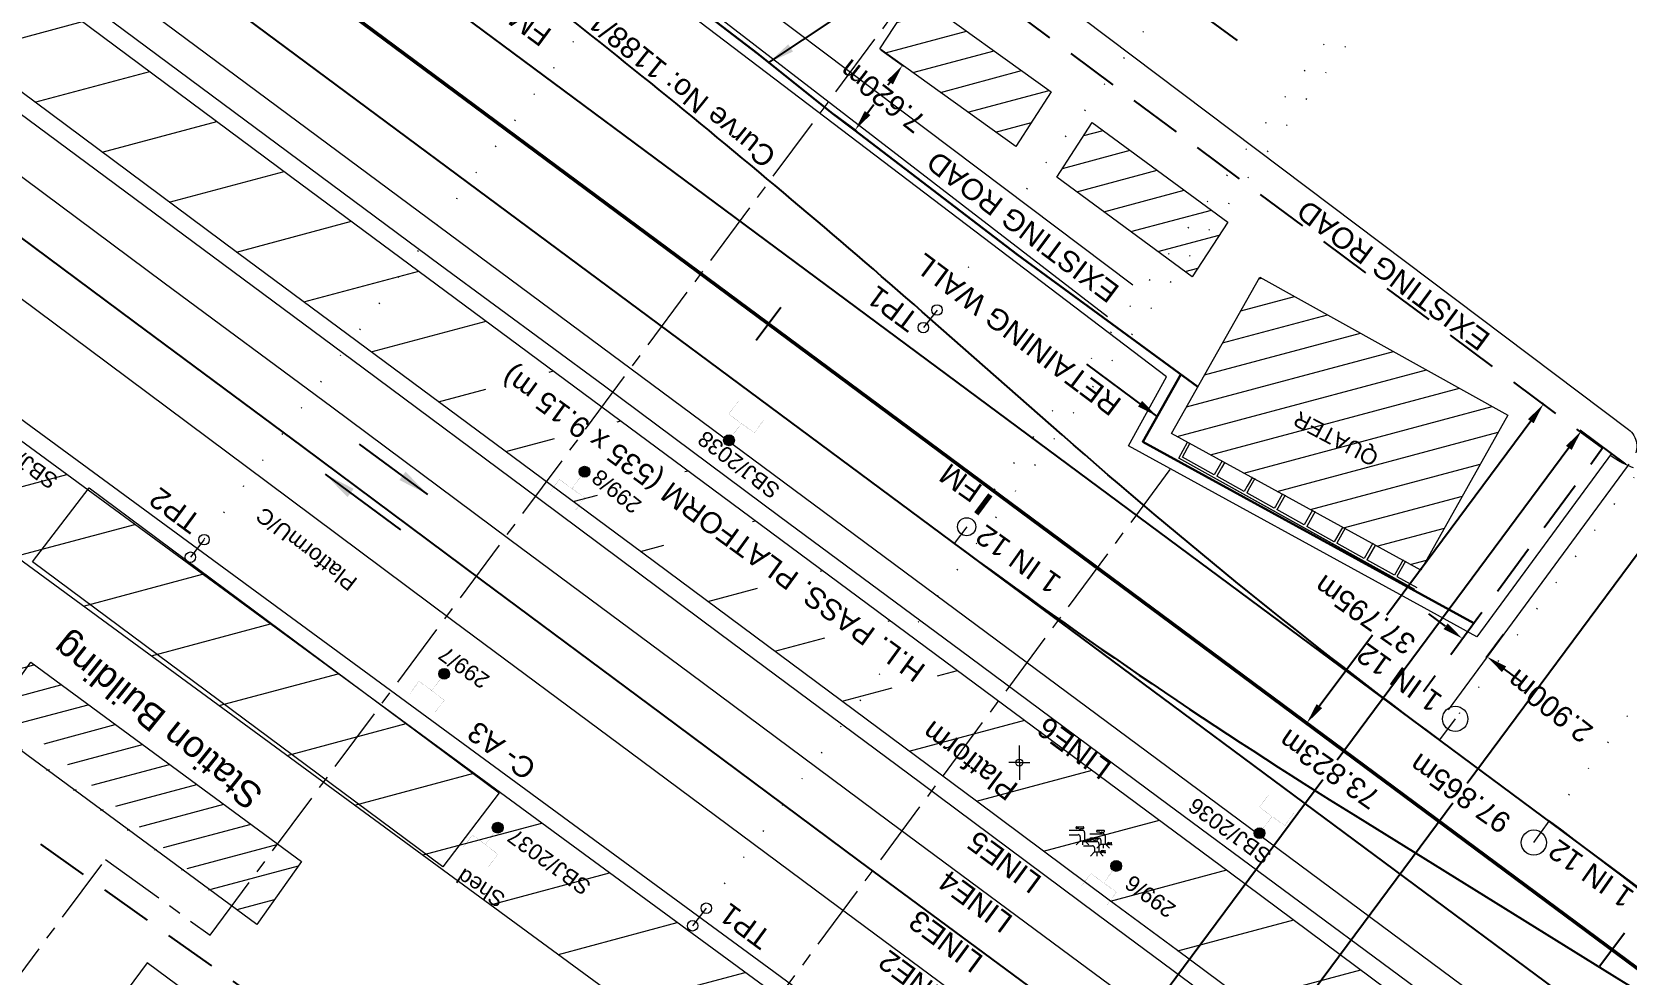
# Model space of a CAD drawing. Header units: metres. Extents: x 643874 to 646664, y 3378445 to 3380508.
# Drawn here: x 645387.6 to 645539.5, y 3379299.1 to 3379389 of the extents above; entities that cross this region are included whole.
import ezdxf
from ezdxf.enums import TextEntityAlignment as Align

# ---------------------------------------------------------------- set-up
doc = ezdxf.new("R2010")
doc.units = ezdxf.units.M
doc.header["$MEASUREMENT"] = 0
doc.header["$PDMODE"] = 35
doc.header["$PDSIZE"] = 1
for name, pattern in [('ACAD_ISO07W100', [3, 0, -3]), ('CENTER', [2, 1.25, -0.25, 0.25, -0.25]), ('DASHED', [0.75, 0.5, -0.25]), ('DASHED2', [0.375, 0.25, -0.125])]:
    doc.linetypes.add(name, pattern=pattern)
doc.layers.get('Defpoints').update_dxf_attribs({"color": 5, "lineweight": 0})
for name, color, linetype, lineweight in [('Bore', 7, 'Continuous', 13), ('Building Under Cons.', 7, 'Continuous', 13), ('C-ALIG-LABL-DG', 1, 'Continuous', 25), ('Cardinal_Leader', 10, 'Continuous', 0), ('DFCC BOUNDARY', 6, 'CENTER', 0), ('DOTED LINE', 7, 'ACAD_ISO07W100', 18), ('EXG. TP1-2', 7, 'Continuous', 13), ('Existing IR Track', 143, 'Continuous', 0), ('Existing Railway Boundary', 36, 'CENTER', 0), ('flow direction', 7, 'Continuous', 0), ('NEW DFCC MAIN LINE - SHAMBHU - 05.03.2020$0$Proposed Alignment', 7, 'Continuous', 0), ('OHE MAST', 7, 'Continuous', 0), ('Platform', 7, 'Continuous', 13), ('Proposed Curve_Details', 10, 'Continuous', 0), ('PROPOSED RETAINING WALL', 154, 'Continuous', 30), ('Residential Building Pucca', 7, 'Continuous', 13), ("SADHUGARH STN SRJ's", 251, 'Continuous', 0), ("SARAI BANJARA STN SRJ's", 251, 'Continuous', 0), ('Shed', 7, 'Continuous', 13), ('Subroad Edge', 34, 'Continuous', 0), ('Tap', 8, 'Continuous', 0), ('Text', 7, 'Continuous', 13)]:
    doc.layers.add(name, color=color, linetype=linetype, lineweight=lineweight)
for name, color, linetype in [('Dimension', 10, 'Continuous'), ('PROPOSED STATION BUILDING', 10, 'Continuous'), ("SARAI BANJARA STN. SRJ's", 10, 'Continuous')]:
    doc.layers.add(name, color=color, linetype=linetype)
doc.styles.add('ARIAL', font='arial.ttf')
doc.styles.add('notes', font='romans.shx', dxfattribs={"height": 2})
doc.styles.get("Standard").update_dxf_attribs({"font": 'arial.ttf'})
doc.styles.add('Style-Arial', font='arial.ttf')
doc.styles.add('Text', font='arial.ttf', dxfattribs={"height": 2})
doc.linetypes.add('F-LINE', pattern='A,0.6,["X",Standard,S=0.3,R=0,X=0,Y=-0.15],0.1', length=0.7)
doc.dimstyles.new('ISO-25', dxfattribs={"dimtxt": 2.5, "dimasz": 2.5, "dimexe": 1.25, "dimexo": 0.625, "dimtad": 1, "dimdec": 3, "dimtxsty": 'Standard', "dimcen": 2.5, "dimadec": 0, "dimazin": 0, "dimtfac": 1, "dimtdec": 3, "dimtmove": 0, "dimatfit": 3, "dimfxl": 1, "dimarcsym": 0})
doc.dimstyles.get("Standard").update_dxf_attribs({"dimtxt": 2.5, "dimasz": 2.5, "dimexe": 0.18, "dimexo": 0.0625, "dimgap": 0.09, "dimtad": 0, "dimtih": 1, "dimtoh": 1, "dimdec": 3, "dimzin": 0, "dimdsep": 46, "dimtxsty": 'ARIAL', "dimcen": 0.09, "dimadec": 0, "dimazin": 0, "dimtfac": 1, "dimtdec": 3, "dimtofl": 0, "dimtmove": 0, "dimatfit": 3, "dimfxl": 1, "dimtolj": 1, "dimtzin": 0, "dimarcsym": 0})

# ---------------------------------------------------------------- blocks, each defined once
blk = doc.blocks.new('BORE')
at = {"ltscale": 0.5}
for q in [(0, 1.64), (-0.99, 0), (0.99, 0), (0, -1.64)]:
    blk.add_line((0, 0), q, dxfattribs=at)
blk.add_circle((0, 0), 0.328, dxfattribs=at)
blk = doc.blocks.new('TAP')
at = {"layer": 'Tap', "color": 8}
for p, q in [((-0.32, 0), (0.32, 0)), ((-1.01, -0.33), (0.24, -0.33)), ((-1.01, -0.75), (-0.18, -0.75)), ((-0.37, -0.12), (-0.37, -0.05)), ((-0.1, -0.17), (-0.32, -0.17)), ((-0.05, -0.22), (-0.05, -0.33)), ((0.03, -0.95), (0.03, -1.32)), ((0.03, -1.32), (0.45, -1.32)), ((0.05, -0.22), (0.05, -0.33)), ((0.1, -0.17), (0.32, -0.17)), ((0.37, -0.12), (0.37, -0.05)), ((0.45, -0.54), (0.45, -1.32))]:
    blk.add_line(p, q, dxfattribs=at)
at = {"layer": 'Tap', "color": 8, "linetype": 'DASHED'}
for p, q in [((-0.37, -1.72), (0.03, -1.32)), ((0.24, -1.32), (0.24, -1.72)), ((0.85, -1.72), (0.45, -1.32))]:
    blk.add_line(p, q, dxfattribs=at)
at = {"layer": 'Tap', "color": 8}
for centre, radius, start, end in [((-0.32, -0.05), 0.0499, 90, 180), ((0.32, -0.05), 0.0499, 0, 90), ((-0.32, -0.12), 0.0499, 180, 270), ((-0.18, -0.95), 0.208, 0, 90), ((-0.1, -0.22), 0.0499, 0, 90), ((0.1, -0.22), 0.0499, 90, 180), ((0.24, -0.54), 0.208, 0, 90), ((0.32, -0.12), 0.0499, 270, 0)]:
    blk.add_arc(centre, radius, start, end, dxfattribs=at)
at = {"layer": 'Tap', "color": 8, "ltscale": 5, "style": 'notes'}
blk.add_text('TAP', height=0.25, rotation=180, dxfattribs=at).set_placement((1.12, -1.15, -147.73))
blk = doc.blocks.new('OHE MAST')
h = blk.add_hatch(color=256)
edge = h.paths.add_edge_path()
edge.add_arc((0, 0), 0.514, 0, 360)
at = {"const_width": 0.01, "flags": 128}
for points in [[(1.5, 3.5), (1.5, 2), (-1.5, 2), (-1.5, 3.5)], [(0, 2), (0, 0)]]:
    blk.add_lwpolyline(points, dxfattribs=at)
blk.add_circle((0, 0), 0.514)
blk = doc.blocks.new('*D35')
at = {"layer": 'Defpoints', "color": 0, "linetype": 'Continuous', "lineweight": 13, "transparency": 16777216}
for p in [(645525.48, 3379333.37), (645527.82, 3379331.65), (645526.19, 3379329.44)]:
    blk.add_point(p, dxfattribs=at)
at = {"layer": 'Subroad Edge', "color": 0, "linetype": 'Continuous', "lineweight": -2, "transparency": 16777216}
for p, q in [((645522.24, 3379332.34), (645520.63, 3379333.53)), ((645525.41, 3379333.27), (645523.78, 3379331.05)), ((645527.74, 3379331.55), (645526.11, 3379329.34)), ((645527.8, 3379328.25), (645529.41, 3379327.07))]:
    blk.add_line(p, q, dxfattribs=at)
at = {"layer": 'Subroad Edge', "color": 0, "linetype": 'Continuous', "lineweight": 13, "transparency": 16777216}
for points in [[(645522.44, 3379332.61), (645522.04, 3379332.07), (645523.85, 3379331.16)], [(645528, 3379328.52), (645527.6, 3379327.98), (645526.19, 3379329.44)]]:
    blk.add_solid(points, dxfattribs=at)
at = {"layer": 'Subroad Edge', "color": 0, "linetype": 'Continuous', "transparency": 16777216, "insert": (645532.16, 3379324.73), "char_height": 2, "attachment_point": 5, "rotation": 142, "style": 'Style-Arial'}
blk.add_mtext('\\A1;2.900m', dxfattribs=at)
blk = doc.blocks.new('TerminatorOpen_0.5')
at = {"color": 0, "linetype": 'ByBlock', "lineweight": -2}
for q in [(-1, 0.25), (-1, 0), (-1, -0.25)]:
    blk.add_line((0, 0), q, dxfattribs=at)
blk = doc.blocks.new('*D37')
at = {"layer": 'Defpoints', "color": 0, "linetype": 'ByBlock', "lineweight": 13, "ltscale": 5, "transparency": 16777216}
for p in [(645553.83, 3379367.03), (645558.54, 3379363.54), (645495.52, 3379288.43)]:
    blk.add_point(p, dxfattribs=at)
at = {"layer": 'DFCC BOUNDARY', "color": 0, "linetype": 'ByBlock', "lineweight": -2, "ltscale": 5, "transparency": 16777216}
for p, q in [((645553.93, 3379366.95), (645558.64, 3379363.46)), ((645557.35, 3379361.93), (645524.28, 3379317.37)), ((645501.42, 3379286.55), (645522.91, 3379315.53)), ((645495.62, 3379288.36), (645500.32, 3379284.87))]:
    blk.add_line(p, q, dxfattribs=at)
at = {"layer": 'DFCC BOUNDARY', "color": 0, "linetype": 'ByBlock', "lineweight": 13, "ltscale": 5, "transparency": 16777216}
for points in [[(645557.08, 3379362.13), (645557.61, 3379361.73), (645558.54, 3379363.54)], [(645501.15, 3379286.75), (645501.68, 3379286.35), (645500.22, 3379284.94)]]:
    blk.add_solid(points, dxfattribs=at)
at = {"layer": 'DFCC BOUNDARY', "color": 0, "linetype": 'ByBlock', "lineweight": 20, "ltscale": 5, "transparency": 16777216, "insert": (645523.62, 3379316.43), "char_height": 2, "attachment_point": 5, "rotation": 145, "style": 'Style-Arial'}
blk.add_mtext('\\A1;97.865m', dxfattribs=at)
blk = doc.blocks.new('*D54')
at = {"layer": 'Defpoints', "color": 0, "lineweight": 13, "transparency": 16777216}
for p in [(645468.37, 3379387.34), (645463.86, 3379381.2), (645466.01, 3379379.61)]:
    blk.add_point(p, dxfattribs=at)
at = {"layer": 'Dimension', "color": 0, "lineweight": -2, "transparency": 16777216}
for p, q in [((645468.47, 3379387.26), (645470.62, 3379385.68)), ((645469.34, 3379384.14), (645469.14, 3379383.88)), ((645467.19, 3379381.23), (645467.78, 3379382.03)), ((645463.96, 3379381.12), (645466.11, 3379379.54))]:
    blk.add_line(p, q, dxfattribs=at)
at = {"layer": 'Dimension', "color": 0, "lineweight": 13, "transparency": 16777216}
for points in [[(645469.07, 3379384.34), (645469.61, 3379383.95), (645470.52, 3379385.75)], [(645466.93, 3379381.42), (645467.46, 3379381.03), (645466.01, 3379379.61)]]:
    blk.add_solid(points, dxfattribs=at)
at = {"layer": 'Dimension', "color": 0, "lineweight": 0, "transparency": 16777216, "insert": (645468.61, 3379382.84), "char_height": 2, "attachment_point": 5, "rotation": 142, "style": 'Style-Arial'}
blk.add_mtext('\\A1;7.620m', dxfattribs=at)
blk = doc.blocks.new('*D57')
at = {"layer": 'Defpoints', "color": 0, "linetype": 'ByBlock', "lineweight": 13, "ltscale": 5, "transparency": 16777216}
for p in [(645539.51, 3379347.72), (645491.18, 3379291.65), (645495.52, 3379288.43)]:
    blk.add_point(p, dxfattribs=at)
at = {"layer": 'DFCC BOUNDARY', "color": 0, "linetype": 'ByBlock', "lineweight": -2, "ltscale": 5, "transparency": 16777216}
for p, q in [((645539.41, 3379347.79), (645535.06, 3379351.02)), ((645533.97, 3379349.33), (645511.91, 3379319.6)), ((645492.37, 3379293.26), (645510.54, 3379317.76)), ((645495.42, 3379288.51), (645491.08, 3379291.73))]:
    blk.add_line(p, q, dxfattribs=at)
at = {"layer": 'DFCC BOUNDARY', "color": 0, "linetype": 'ByBlock', "lineweight": 13, "ltscale": 5, "transparency": 16777216}
for points in [[(645533.7, 3379349.53), (645534.24, 3379349.14), (645535.16, 3379350.94)], [(645492.1, 3379293.46), (645492.64, 3379293.06), (645491.18, 3379291.65)]]:
    blk.add_solid(points, dxfattribs=at)
at = {"layer": 'DFCC BOUNDARY', "color": 0, "linetype": 'ByBlock', "lineweight": 20, "ltscale": 5, "transparency": 16777216, "insert": (645511.16, 3379318.73), "char_height": 2, "attachment_point": 5, "rotation": 145, "style": 'Style-Arial'}
blk.add_mtext('\\A1;73.823m', dxfattribs=at)
blk = doc.blocks.new('*D126')
at = {"layer": 'Defpoints', "color": 0, "linetype": 'ByBlock', "lineweight": 13, "ltscale": 5, "transparency": 16777216}
for p in [(645531.27, 3379353.68), (645508.75, 3379323.33), (645509.02, 3379323.13)]:
    blk.add_point(p, dxfattribs=at)
at = {"layer": 'DFCC BOUNDARY', "color": 0, "linetype": 'ByBlock', "lineweight": -2, "ltscale": 5, "transparency": 16777216}
for p, q in [((645531.37, 3379353.61), (645531.64, 3379353.41)), ((645530.35, 3379351.88), (645516.63, 3379333.39)), ((645510.21, 3379324.74), (645515.26, 3379331.54)), ((645508.85, 3379323.26), (645509.12, 3379323.05))]:
    blk.add_line(p, q, dxfattribs=at)
at = {"layer": 'DFCC BOUNDARY', "color": 0, "linetype": 'ByBlock', "lineweight": 13, "ltscale": 5, "transparency": 16777216}
for points in [[(645530.08, 3379352.07), (645530.62, 3379351.68), (645531.54, 3379353.48)], [(645509.95, 3379324.93), (645510.48, 3379324.54), (645509.02, 3379323.13)]]:
    blk.add_solid(points, dxfattribs=at)
at = {"layer": 'DFCC BOUNDARY', "color": 0, "linetype": 'ByBlock', "lineweight": 20, "ltscale": 5, "transparency": 16777216, "insert": (645514.55, 3379333.44), "char_height": 2, "attachment_point": 5, "rotation": 145, "style": 'Style-Arial'}
blk.add_mtext('\\A1;37.795m', dxfattribs=at)
blk = doc.blocks.new('Tick Hor')
blk.add_lwpolyline([(-19.7, 0), (19.7, 0)])

msp = doc.modelspace()

# ---------------------------------------------------------------- hatches: boundary and pattern name
at = {"layer": 'Platform', "linetype": 'Continuous'}
h = msp.add_hatch(dxfattribs=at)
h.set_pattern_fill('ANSI31', scale=50, angle=150)
h.set_pattern_definition([(195, (-445.12, 430.885), (1.617619032, -6.037036414), [])])
h.paths.add_polyline_path([(645388.368, 3379392.9797), (645304.213, 3379455.4258), (645272.2708, 3379479.0948), (645246.941, 3379498.2866), (645241.6264, 3379491.121), (645267.1544, 3379471.9597), (645299.3762, 3379447.9702), (645382.0595, 3379386.6145), (645407.2067, 3379367.9023), (645445.7824, 3379339.3212), (645477.696, 3379315.5924), (645490.075, 3379306.3432), (645496.708, 3379301.4503), (645576.3204, 3379242.2279), (645644.7773, 3379191.3947), (645671.2118, 3379171.8795), (645670.9928, 3379172.1437), (645676.372, 3379179.1632), (645676.3426, 3379179.3032), (645650.5263, 3379198.4861), (645589.4975, 3379243.4798), (645501.7605, 3379308.8655), (645483.8658, 3379322.1325), (645450.5926, 3379346.7929), (645412.2621, 3379375.2029)])
h.paths.add_polyline_path([(645474.6884, 3379328.7775), (645432.0289, 3379360.1297), (645429.1376, 3379356.1502), (645441.5677, 3379347.2272), (645440.4801, 3379345.5986), (645449.5306, 3379338.7647), (645450.793, 3379340.3586), (645471.7971, 3379324.7979)], flags=16)
h = msp.add_hatch(dxfattribs=at)
h.set_pattern_fill('ANSI31', scale=50, angle=150)
h.set_pattern_definition([(195, (-418.592, 362.8835), (1.617619032, -6.037036414), [])])
h.paths.add_polyline_path([(645441.6735, 3379309.5612), (645348.2122, 3379378.1658), (645333.093, 3379388.9165), (645327.2115, 3379393.1443), (645317.8249, 3379399.9193), (645312.4697, 3379403.7033), (645300.709, 3379412.1235), (645295.4778, 3379415.9191), (645290.013, 3379408.5777), (645295.3927, 3379404.6763), (645307.1663, 3379396.247), (645312.5071, 3379392.4731), (645321.8636, 3379385.7198), (645327.7714, 3379381.4731), (645342.8534, 3379370.7488), (645436.2591, 3379302.1851), (645451.8514, 3379290.737), (645470.122, 3379277.2561), (645500.8286, 3379254.432), (645513.7527, 3379244.7039), (645531.0826, 3379231.9179), (645546.4879, 3379220.4528), (645559.6875, 3379210.5753), (645575.0897, 3379199.1723), (645589.0454, 3379188.9056), (645606.9003, 3379175.6921), (645616.4961, 3379168.5875), (645632.3718, 3379156.7729), (645649.7037, 3379143.8988), (645666.2699, 3379131.6658), (645682.0749, 3379119.9942), (645705.7202, 3379102.393), (645720.6971, 3379091.2444), (645726.1479, 3379098.5937), (645711.1837, 3379109.7328), (645687.5245, 3379127.3444), (645671.7052, 3379139.0265), (645655.1494, 3379151.2518), (645637.8345, 3379164.1133), (645621.9497, 3379175.9346), (645612.3434, 3379183.0471), (645594.478, 3379196.2683), (645580.523, 3379206.5345), (645565.1508, 3379217.9152), (645551.9605, 3379227.7859), (645536.5302, 3379239.2695), (645519.2203, 3379252.0407), (645506.3092, 3379261.7591), (645475.5675, 3379284.6092), (645457.2753, 3379298.1061)])
h.paths.add_polyline_path([(645514.032, 3379250.6358), (645472.4955, 3379281.4966), (645469.6042, 3379277.5171), (645511.1407, 3379246.6563)], flags=16)
h = msp.add_hatch(dxfattribs=at)
h.set_pattern_fill('ANSI31', scale=20, angle=150)
h.paths.add_polyline_path([(645484.6806, 3379383.2358), (645481.3041, 3379378.0228), (645468.3681, 3379387.3368), (645471.7458, 3379392.5516)])
h = msp.add_hatch(dxfattribs=at)
h.set_pattern_fill('ANSI31', scale=20, angle=150)
h.paths.add_polyline_path([(645498.1099, 3379365.6284), (645485.2193, 3379375.1182), (645488.5958, 3379380.3311), (645501.4878, 3379370.8404)])
h = msp.add_hatch(dxfattribs=at)
h.set_pattern_fill('ANSI31', scale=20, angle=150)
h.paths.add_polyline_path([(645528.1496, 3379352.4501), (645519.8842, 3379337.6791), (645496.1293, 3379350.7021), (645504.5433, 3379365.6003)])
h = msp.add_hatch(dxfattribs=at)
h.set_pattern_fill('ANSI31', color=0, scale=20, angle=150)
h.set_pattern_definition([(195, (23.3998, -17.3616), (0.6470476128, -2.4148145657), [])])
h.paths.add_polyline_path([(645387.5026, 3379328.8748), (645413.3156, 3379309.9659), (645409.0582, 3379303.9749), (645383.3809, 3379323.1077)])
edge = h.paths.add_edge_path()
edge.add_line((645406.6437, 3379305.6037), (645363.1137, 3379337.8186))
edge.add_line((645364.885, 3379340.319), (645367.1457, 3379343.3753))
edge.add_line((645367.1457, 3379343.3753), (645387.5026, 3379328.8748))
edge.add_line((645387.5026, 3379328.8748), (645384.6129, 3379324.7958))

# ---------------------------------------------------------------- linework, layer by layer
at = {"color": 1, "lineweight": 9}
for points in [[(645576.4869, 3379273.0549), (645421.502, 3379388.0533)], [(645625.688, 3379236.5501), (645470.6997, 3379351.544)]]:
    msp.add_lwpolyline(points, dxfattribs=at)
at = {"lineweight": 0, "ltscale": 0.05}
for points in [[(645496.8202, 3379348.3494), (645497.6523, 3379349.8671)], [(645497.186, 3379348.4549), (645497.889, 3379349.7373)], [(645509.3088, 3379341.4031), (645496.8202, 3379348.3494)], [(645500.2124, 3379346.7685), (645497.186, 3379348.4549)], [(645500.683, 3379347.5981), (645500.2124, 3379346.7685)], [(645500.9036, 3379347.4397), (645500.4483, 3379346.637)], [(645500.9722, 3379348.108), (645500.683, 3379347.5981)], [(645501.209, 3379347.9781), (645500.9036, 3379347.4397)], [(645503.069, 3379345.1767), (645500.4483, 3379346.637)], [(645503.3543, 3379345.6797), (645503.069, 3379345.1767)], [(645503.5748, 3379345.5213), (645503.3048, 3379345.0453)], [(645503.8394, 3379346.535), (645503.3543, 3379345.6797)], [(645504.0762, 3379346.4052), (645503.5748, 3379345.5213)], [(645505.9255, 3379343.585), (645503.3048, 3379345.0453)], [(645506.7066, 3379344.9621), (645506.0255, 3379343.7612)], [(645506.9434, 3379344.8322), (645506.246, 3379343.6028)], [(645506.0255, 3379343.7612), (645505.9255, 3379343.585)], [(645506.246, 3379343.6028), (645506.1614, 3379343.4535)], [(645507.4667, 3379342.7261), (645506.1614, 3379343.4535)], [(645508.782, 3379341.9932), (645507.4667, 3379342.7261)], [(645509.5738, 3379343.3891), (645508.782, 3379341.9932)], [(645509.8106, 3379343.2592), (645509.0179, 3379341.8618)], [(645511.6386, 3379340.4014), (645509.0179, 3379341.8618)], [(645519.3039, 3379335.8438), (645509.3088, 3379341.4031)], [(645512.441, 3379341.8161), (645511.6386, 3379340.4014)], [(645512.6778, 3379341.6862), (645511.8744, 3379340.27)], [(645514.4951, 3379338.8097), (645511.8744, 3379340.27)], [(645515.3082, 3379340.2431), (645514.4951, 3379338.8097)], [(645515.545, 3379340.1133), (645514.731, 3379338.6782)], [(645517.3691, 3379337.2082), (645514.731, 3379338.6782)], [(645518.193, 3379338.6606), (645517.369, 3379337.208)], [(645518.4122, 3379338.5403), (645517.5865, 3379337.0847), (645519.4899, 3379336.0402)], [(645518.4122, 3379338.5403), (645517.5865, 3379337.0847)], [(645517.5865, 3379337.0847), (645519.4899, 3379336.0402)]]:
    msp.add_lwpolyline(points, dxfattribs=at)
at = {"color": 3, "lineweight": 0, "ltscale": 0.05}
msp.add_lwpolyline([(645519.3039, 3379335.8438), (645496.8202, 3379348.3494)], dxfattribs=at)
at = {"layer": 'Building Under Cons.', "linetype": 'Continuous'}
msp.add_polyline3d([(645387.54, 3379328.9277, 269.4379), (645413.289, 3379309.9284, 267.6833), (645409.0316, 3379303.9375, 268.4631), (645383.2439, 3379322.9653, 268.4631)], close=True, dxfattribs=at)
at = {"layer": 'Cardinal_Leader', "linetype": 'Continuous', "lineweight": 13}
msp.add_line((645473.8115, 3379362.4643), (645472.5077, 3379360.7912), dxfattribs=at)
for centre in [(645473.8115, 3379362.4643), (645472.5077, 3379360.7912)]:
    msp.add_circle(centre, 0.5, dxfattribs=at)
at = {"layer": 'DOTED LINE', "linetype": 'ACAD_ISO07W100', "lineweight": 18}
msp.add_line((645490.8911, 3379457.7637), (645403.3686, 3379339.7576), dxfattribs=at)
at = {"layer": 'DOTED LINE', "color": 1, "linetype": 'ACAD_ISO07W100', "lineweight": 18}
for p, q in [((645526.7157, 3379433.8105), (645473.1596, 3379361.6277)), ((645538.3309, 3379425.1685), (645478.2191, 3379343.9564)), ((645577.0627, 3379396.3509), (645521.6612, 3379321.5154)), ((645587.5029, 3379388.6048), (645532.1014, 3379313.7693))]:
    msp.add_line(p, q, dxfattribs=at)
at = {"layer": 'DOTED LINE', "linetype": 'ACAD_ISO07W100', "lineweight": 18}
msp.add_lwpolyline([(645538.5441, 3379422.4358), (645451.1883, 3379304.6546)], dxfattribs=at)
at = {"layer": 'EXG. TP1-2', "linetype": 'Continuous', "lineweight": 13}
for p, q in [((645404.0205, 3379340.5942), (645402.7167, 3379338.9211)), ((645451.8401, 3379305.4911), (645450.5364, 3379303.818))]:
    msp.add_line(p, q, dxfattribs=at)
for centre in [(645404.0205, 3379340.5942), (645402.7167, 3379338.9211), (645451.8401, 3379305.4911), (645450.5364, 3379303.818)]:
    msp.add_circle(centre, 0.5, dxfattribs=at)
at = {"layer": 'Existing IR Track', "color": 0, "lineweight": 20, "flags": 128}
for points in [[(645690.304, 3379170.5743), (645676.9076, 3379180.9332), (645664.1032, 3379190.5957), (645649.5053, 3379201.3374), (645635.1191, 3379211.9584), (645621.5861, 3379222.0184), (645607.269, 3379232.6072), (645593.3557, 3379242.9544), (645579.0799, 3379253.5168), (645564.6012, 3379264.2813), (645550.3138, 3379274.8842), (645535.8601, 3379285.6842), (645518.6149, 3379298.4714), (645494.9441, 3379316.0056), (645476.9147, 3379329.3885), (645458.8538, 3379342.7818), (645442.0265, 3379355.3028), (645426.4994, 3379366.7375), (645410.9714, 3379378.2552), (645378.7924, 3379402.1808)], [(645686.1914, 3379158.5237), (645669.6366, 3379170.7293), (645656.5842, 3379180.386), (645639.0421, 3379193.4122), (645626.5245, 3379202.7783), (645608.8798, 3379215.8728), (645594.312, 3379226.7296), (645578.5103, 3379238.4612), (645566.6912, 3379247.299), (645551.4866, 3379258.5685), (645534.983, 3379270.8096), (645519.4745, 3379282.3482), (645489.0664, 3379304.9068), (645472.226, 3379317.4301), (645453.1321, 3379331.6312), (645435.8914, 3379344.4734), (645419.1839, 3379356.925), (645402.9346, 3379368.9541), (645386.3783, 3379381.2316)], [(645349.1937, 3379379.5243), (645442.6652, 3379310.9123), (645458.2688, 3379299.4559), (645476.565, 3379285.9561), (645507.3131, 3379263.1012), (645520.2218, 3379253.3846), (645537.528, 3379240.6161), (645552.9629, 3379229.1291), (645566.1515, 3379219.2597), (645581.5182, 3379207.883), (645595.4731, 3379197.617), (645613.3404, 3379184.3943), (645622.9487, 3379177.2804), (645638.8351, 3379165.4579), (645656.1469, 3379152.5986), (645672.7008, 3379140.3747), (645688.5227, 3379128.6907)], [(645683.4084, 3379154.7794), (645667.0206, 3379166.8716), (645653.5731, 3379176.8887), (645636.6751, 3379189.4245), (645623.5857, 3379199.1546), (645606.223, 3379212.0433), (645591.8406, 3379222.7757), (645575.8468, 3379234.6042), (645563.7894, 3379243.5933), (645548.823, 3379254.7409), (645531.4307, 3379267.6091), (645517.4822, 3379278.0336), (645486.5818, 3379300.8935), (645469.2021, 3379313.792), (645450.3316, 3379327.8075), (645433.1202, 3379340.5854), (645416.2003, 3379353.2036), (645400.2163, 3379365.0261), (645383.6189, 3379377.3839)], [(645693.6185, 3379135.1092), (645677.5673, 3379146.9232), (645667.1803, 3379154.5683), (645643.8308, 3379171.9545), (645627.7421, 3379183.963), (645617.8176, 3379191.3377), (645600.2426, 3379204.3927), (645586.0445, 3379215.0882), (645570.4764, 3379226.6803), (645557.7828, 3379236.165), (645543.0526, 3379247.1355), (645525.6942, 3379260.0224), (645513.5795, 3379269.1024), (645481.1302, 3379293.2009), (645463.3488, 3379306.3822), (645444.5494, 3379320.3639), (645427.7043, 3379332.8659), (645410.0508, 3379346.0428), (645394.8203, 3379357.3972), (645377.9593, 3379369.9315)]]:
    msp.add_lwpolyline(points, dxfattribs=at)
at = {"layer": 'Existing IR Track', "color": 7, "lineweight": 25, "flags": 128}
msp.add_lwpolyline([(645680.5396, 3379150.9105), (645664.1735, 3379163.0197), (645650.7034, 3379173.0155), (645634.016, 3379185.4046), (645620.7603, 3379195.2938), (645603.4054, 3379208.201), (645589.0616, 3379218.8889), (645573.2076, 3379230.6902), (645560.6042, 3379240.0798), (645547.0459, 3379250.1058), (645528.6336, 3379263.7724), (645514.7865, 3379274.1432), (645483.8738, 3379297.0705), (645466.3994, 3379310.0016), (645447.6389, 3379323.9696), (645430.4705, 3379336.7426), (645413.3955, 3379349.4625), (645397.4174, 3379361.293), (645380.8878, 3379373.5912)], dxfattribs=at)
at = {"layer": 'Existing Railway Boundary', "color": 32, "linetype": 'DASHED2', "lineweight": 25, "ltscale": 20, "flags": 128}
for points in [[(644232.5396, 3380177.8416), (644249.4258, 3380165.3983), (644621.007, 3379887.6965), (644676.9944, 3379845.4482), (644702.8645, 3379825.9912), (644738.6024, 3379799.4801), (644742.2817, 3379796.7418), (644771.2557, 3379773.8192), (644804.6479, 3379750.2058), (644834.554, 3379728.6172), (644848.5372, 3379718.5093), (644863.2911, 3379707.9396), (644878.1999, 3379697.2589), (644893.8111, 3379686.127), (644909.381, 3379675.0245), (644918.4816, 3379668.5863), (644935.1691, 3379656.7791), (644907.7997, 3379620.3367), (644936.8456, 3379598.666), (644961.4527, 3379618.4234), (645145.9779, 3379481.4776), (645154.4712, 3379493.1591), (645276.7247, 3379402.534), (645271.4125, 3379395.0606), (645469.1907, 3379254.0062), (645478.6859, 3379267.1096), (645498.5589, 3379252.3702), (645510.5872, 3379243.9988), (645510.5872, 3379243.9988), (645531.3517, 3379228.922), (645544.8911, 3379218.91), (645549.0311, 3379215.8257)], [(645354.0612, 3379485.2547), (645365.5836, 3379476.7316), (645380.7215, 3379465.4803), (645395.3747, 3379454.618), (645409.5481, 3379444.0844), (645424.8201, 3379432.7734), (645441.3456, 3379420.4783), (645457.3414, 3379408.6347), (645474.4661, 3379395.8778), (645491.6559, 3379383.0888), (645510.3298, 3379369.1853), (645527.7494, 3379356.2947), (645537.1898, 3379349.2929), (645520.1413, 3379326.1101)]]:
    msp.add_lwpolyline(points, dxfattribs=at)
at = {"layer": 'NEW DFCC MAIN LINE - SHAMBHU - 05.03.2020$0$Proposed Alignment', "color": 1, "linetype": 'F-LINE', "lineweight": 18, "ltscale": 5, "flags": 128}
for points in [[(645538.0406, 3379348.8134), (645525.2234, 3379331.3307), (645520.1806, 3379334.0953), (645492.0342, 3379349.5258), (645495.6443, 3379356.1109), (645426.6384, 3379408.6197), (645412.6484, 3379416.8786), (645383.2411, 3379438.4962), (645363.556, 3379454.0287), (645363.023, 3379453.2256), (645236.8877, 3379546.812), (645240.8799, 3379552.1927), (645237.0227, 3379555.1102), (645224.9123, 3379564.0399), (644998.2415, 3379732.2187)], [(645772.0419, 3379113.9542), (645582.3419, 3379254.7025), (645570.0522, 3379263.8208), (644977.1184, 3379703.7491)]]:
    msp.add_lwpolyline(points, dxfattribs=at)
at = {"layer": 'Platform', "color": 7, "linetype": 'Continuous', "lineweight": 15, "flags": 128}
for points in [[(645304.213, 3379455.4258), (645388.368, 3379392.9797), (645412.2621, 3379375.2029), (645450.5926, 3379346.7929), (645483.8658, 3379322.1325), (645501.7605, 3379308.8655), (645589.4975, 3379243.4798), (645650.5263, 3379198.4861), (645675.2023, 3379180.1506), (645676.4169, 3379179.2327), (645671.0322, 3379172.0035), (645670.5954, 3379172.3345), (645644.7773, 3379191.3947), (645576.3204, 3379242.2279), (645496.708, 3379301.4503), (645490.075, 3379306.3432), (645477.696, 3379315.5924), (645445.7824, 3379339.3212), (645407.2067, 3379367.9023), (645382.0595, 3379386.6145)], [(645295.4783, 3379415.9198), (645290.0125, 3379408.5771), (645295.3927, 3379404.6763), (645307.1663, 3379396.247), (645312.5071, 3379392.4731), (645321.8636, 3379385.7198), (645327.7714, 3379381.4731), (645342.8534, 3379370.7488), (645436.2591, 3379302.1851), (645451.8514, 3379290.737), (645470.122, 3379277.2561), (645500.8286, 3379254.432), (645513.7527, 3379244.7039), (645531.0826, 3379231.9179), (645546.4879, 3379220.4528), (645559.6875, 3379210.5753), (645575.0897, 3379199.1723), (645589.0454, 3379188.9056), (645606.9003, 3379175.6921), (645616.4961, 3379168.5875), (645632.3718, 3379156.7729), (645649.7037, 3379143.8988), (645666.2699, 3379131.6658), (645682.0749, 3379119.9942)], [(645687.5245, 3379127.3444), (645671.7052, 3379139.0265), (645655.1494, 3379151.2518), (645637.8345, 3379164.1133), (645621.9497, 3379175.9346), (645612.3434, 3379183.0471), (645594.478, 3379196.2683), (645580.523, 3379206.5345), (645565.1508, 3379217.9152), (645551.9605, 3379227.7859), (645536.5302, 3379239.2695), (645519.2203, 3379252.0407), (645506.3092, 3379261.7591), (645475.5675, 3379284.6092), (645457.2753, 3379298.1061), (645441.6735, 3379309.5612), (645348.2122, 3379378.1658), (645333.093, 3379388.9165), (645327.2115, 3379393.1443), (645317.8249, 3379399.9193), (645312.4697, 3379403.7033), (645300.709, 3379412.1235), (645295.4773, 3379415.9185)]]:
    msp.add_lwpolyline(points, dxfattribs=at)
at = {"layer": 'Proposed Curve_Details', "color": 0}
msp.add_lwpolyline([(645415.8179, 3379287.5246), (645398.6161, 3379300.2875), (645386.6259, 3379284.1272), (645403.8277, 3379271.3643)], close=True, dxfattribs=at)
at = {"layer": 'PROPOSED RETAINING WALL', "color": 0, "flags": 128}
for points in [[(645498.6346, 3379355.138), (645481.4347, 3379367.7621), (645465.9298, 3379379.619), (645463.8566, 3379381.1958), (645456.7017, 3379386.9092), (645448.2544, 3379393.4163), (645439.0521, 3379400.505), (645427.1973, 3379409.451), (645413.2001, 3379417.7141), (645383.8472, 3379439.2918), (645364.1684, 3379454.8193)], [(645524.9346, 3379332.6295), (645493.3918, 3379349.922), (645497.0108, 3379356.3298)]]:
    msp.add_lwpolyline(points, dxfattribs=at)
at = {"layer": 'PROPOSED STATION BUILDING', "linetype": 'DASHED', "lineweight": 13, "ltscale": 5}
msp.add_lwpolyline([(645537.9016, 3379348.6528, 0.37642525), (645551.008, 3379349.9677, -0.39712427), (645567.8521, 3379351.7141, -0.28375641), (645573.0394, 3379336.8358)], format="xyb", dxfattribs=at)
at = {"layer": 'Residential Building Pucca', "color": 0, "linetype": 'Continuous'}
msp.add_line((645504.5433, 3379365.6003), (645528.1496, 3379352.4501), dxfattribs=at)
at = {"layer": 'Residential Building Pucca', "color": 0, "linetype": 'Continuous', "flags": 128}
for points in [[(645484.6806, 3379383.2358), (645481.3041, 3379378.0228), (645468.3681, 3379387.3368), (645471.7458, 3379392.5516), (645484.6806, 3379383.2358)], [(645498.1099, 3379365.6284), (645485.2193, 3379375.1182), (645488.5958, 3379380.3311), (645501.4878, 3379370.8404), (645498.1099, 3379365.6284)]]:
    msp.add_lwpolyline(points, close=True, dxfattribs=at)
msp.add_lwpolyline([(645528.1496, 3379352.4501), (645519.8842, 3379337.6791), (645496.1293, 3379350.7021), (645504.5433, 3379365.6003)], dxfattribs=at)
at = {"layer": "SADHUGARH STN SRJ's", "color": 7, "linetype": 'CENTER', "lineweight": 15, "ltscale": 5}
msp.add_line((645495.9857, 3379347.2608), (645414.2516, 3379237.0593), dxfattribs=at)
msp.add_lwpolyline([(645366.6666, 3379272.5488), (645394.6456, 3379310.1458), (645404.5916, 3379302.9239), (645473.8818, 3379396.313)], dxfattribs=at)
at = {"layer": "SARAI BANJARA STN. SRJ's", "color": 1, "lineweight": 25, "flags": 128}
for points in [[(645628.4808, 3379242.2604), (644502.6124, 3380077.6005)], [(645585.3212, 3379258.7179), (645573.0315, 3379267.8363), (644749.7565, 3379878.6666)]]:
    msp.add_lwpolyline(points, dxfattribs=at)
at = {"layer": "SARAI BANJARA STN. SRJ's", "color": 1, "lineweight": 50, "flags": 128}
msp.add_lwpolyline([(646418.7438, 3378626.0243), (645924.3649, 3379013.0522), (645920.4277, 3379016.1342), (645916.4899, 3379019.2154), (645912.5508, 3379022.2949), (645908.6098, 3379025.372), (645904.6663, 3379028.4458), (645900.7195, 3379031.5155), (645896.7689, 3379034.5802), (645892.8138, 3379037.6392, 0.00313394), (645862.9044, 3379060.4363), (645858.9065, 3379063.4391), (645854.9042, 3379066.436), (645850.8982, 3379069.428), (645846.889, 3379072.4158), (645842.8774, 3379075.4002), (645838.8639, 3379078.3821), (645834.8492, 3379081.3623), (645830.8338, 3379084.3418), (644638.4218, 3379969.054)], format="xyb", dxfattribs=at)
at = {"layer": "SARAI BANJARA STN. SRJ's", "color": 1, "lineweight": 25, "flags": 128}
msp.add_lwpolyline([(645521.6612, 3379321.5154, -0.02082437), (645485.7288, 3379350.571), (645473.1596, 3379361.6277, 0.01928482), (645422.3143, 3379402.9893, 0.01928482)], format="xyb", dxfattribs=at)
at = {"layer": "SARAI BANJARA STN. SRJ's", "color": 1, "lineweight": 13, "const_width": 0.5}
msp.add_lwpolyline([(645477.5507, 3379343.0556), (645478.8876, 3379344.8571)], dxfattribs=at)
at = {"layer": "SARAI BANJARA STN. SRJ's", "linetype": 'Continuous', "lineweight": 13, "flags": 128}
for points in [[(645476.6343, 3379341.8208), (645475.4558, 3379340.2327)], [(645523.1511, 3379323.523), (645521.6612, 3379321.5154)], [(645530.6384, 3379311.7421), (645532.1014, 3379313.7693)]]:
    msp.add_lwpolyline(points, dxfattribs=at)
at = {"layer": "SARAI BANJARA STN. SRJ's", "lineweight": 25, "flags": 128}
for points in [[(645475.4524, 3379340.2397, 0.02078913), (645513.6101, 3379314.314), (645538.3293, 3379298.9805, -0.02078909), (645576.4869, 3379273.0549)], [(645532.0996, 3379313.7706, -0.02078913), (645567.9734, 3379284.7667), (645589.8142, 3379265.554, 0.02078909), (645625.688, 3379236.5501)]]:
    msp.add_lwpolyline(points, format="xyb", dxfattribs=at)
at = {"layer": "SARAI BANJARA STN. SRJ's", "linetype": 'Continuous', "lineweight": 13}
for centre, radius in [((645476.6343, 3379341.8208), 0.8654), ((645523.1511, 3379323.523), 1.2), ((645530.6384, 3379311.7421), 1.2)]:
    msp.add_circle(centre, radius, dxfattribs=at)
at = {"layer": 'Shed', "linetype": 'Continuous', "flags": 128}
msp.add_lwpolyline([(645426.7427, 3379309.4474), (645387.6967, 3379338.478), (645393.0877, 3379345.5161), (645432.1338, 3379316.4855), (645426.7427, 3379309.4474)], close=True, dxfattribs=at)
at = {"layer": 'Subroad Edge', "linetype": 'Continuous', "lineweight": 13, "flags": 128}
msp.add_lwpolyline([(645373.6872, 3379478.2605, 0.37029993), (645374.2448, 3379475.7157), (645539.635, 3379351.0813)], format="xyb", dxfattribs=at)
at = {"layer": 'Subroad Edge', "linetype": 'Continuous', "flags": 128}
for points in [[(645363.6856, 3379459.0052), (645386.638, 3379441.613), (645415.7602, 3379420.928), (645430.8612, 3379411.295), (645492.4526, 3379364.863)], [(645490.0267, 3379361.804), (645428.8821, 3379408.946), (645413.7676, 3379417.882), (645384.6304, 3379438.972), (645361.2281, 3379457.429)]]:
    msp.add_lwpolyline(points, dxfattribs=at)
at = {"layer": 'Subroad Edge', "color": 88, "linetype": 'DASHED', "lineweight": 13, "ltscale": 5, "flags": 128}
msp.add_lwpolyline([(645539.6448, 3379351.0943, -0.40815068), (645540.053, 3379348.2913), (645539.5168, 3379347.5622)], format="xyb", dxfattribs=at)
at = {"layer": 'Subroad Edge', "linetype": 'Continuous', "lineweight": 13, "flags": 128}
msp.add_lwpolyline([(645539.5168, 3379347.5622), (645522.4775, 3379324.392)], dxfattribs=at)

# ---------------------------------------------------------------- block references
at = {"layer": 'Bore', "linetype": 'Continuous'}
msp.add_blockref('BORE', (645481.652, 3379319.362), dxfattribs=at)
at = {"layer": 'C-ALIG-LABL-DG', "color": 1, "linetype": 'Continuous', "lineweight": 25, "xscale": 0.1, "yscale": 0.1, "zscale": 0.1, "rotation": 233.4263657869589}
for p in [(645457.7762, 3379361.1325, 0.1), (645538.0854, 3379301.547, 0.1)]:
    msp.add_blockref('Tick Hor', p, dxfattribs=at)
at = {"layer": 'OHE MAST', "lineweight": 13}
for p, rotation in [((645454.004, 3379350.056), 323.3908318566117), ((645440.252, 3379347.064), 143.3908318566117), ((645426.883, 3379327.817), 143.3908318566117), ((645504.519, 3379312.636), 323.3908318566117), ((645431.979, 3379313.162), 143.3908318566117), ((645490.873, 3379309.516), 143.3908318566117)]:
    msp.add_blockref('OHE MAST', p, dxfattribs=dict(at, rotation=rotation))
at = {"layer": 'Tap', "linetype": 'Continuous'}
for p in [(645487.416, 3379313.242), (645488.781, 3379312.181), (645489.384, 3379312.919)]:
    msp.add_blockref('TAP', p, dxfattribs=at)

# ---------------------------------------------------------------- texts
at = {"color": 1, "lineweight": 0, "ltscale": 0.05, "insert": (645515.2929, 3379347.4911), "char_height": 1.5, "attachment_point": 1, "rotation": 152.143761}
msp.add_mtext_dynamic_manual_height_columns('{\\C256;QUATER}', width=5.105464, gutter_width=2.7283, heights=[1.7801], dxfattribs=at)
at = {"layer": 'EXG. TP1-2', "lineweight": 13, "style": 'ARIAL'}
for s, p in [('TP2', (645403.9139, 3379342.6526)), ('TP1', (645458.1981, 3379303.0536))]:
    msp.add_text(s, height=2, rotation=143.603357, dxfattribs=at).set_placement(p)
at = {"layer": 'OHE MAST', "style": 'ARIAL'}
for s, rotation, p in [('SBJ/2039', 144, (645382.9047, 3379351.8539)), ('SBJ/2038', 142.740168, (645451.7696, 3379351.0695)), ('299/8', 141.162898, (645441.7166, 3379347.4101)), ('299/7', 144.562043, (645427.0633, 3379330.5518)), ('SBJ/2036', 144, (645498.457, 3379316.1135)), ('SBJ/2037', 144, (645433.6473, 3379313.1825)), ('299/6', 144, (645492.4276, 3379308.7525))]:
    msp.add_text(s, height=1.5, rotation=rotation, dxfattribs=at).set_placement(p, align=Align.RIGHT)
at = {"layer": 'Platform', "color": 7, "linetype": 'Continuous', "style": 'Text'}
msp.add_text('H.L. PASS. PLATFORM (535 x 9.15 m)', height=2, rotation=144, dxfattribs=at).set_placement((645472.8636, 3379328.5114))
at = {"layer": 'Proposed Curve_Details', "color": 1, "style": 'Style-Arial'}
msp.add_text('Curve No: 1188/1(4)', height=2, rotation=141.140799, dxfattribs=at).set_placement((645458.6517, 3379377.4042))
at = {"layer": 'Proposed Curve_Details', "color": 18, "true_color": 0x000000, "style": 'Style-Arial'}
msp.add_text('C- A3', height=2, rotation=143.494944, dxfattribs=at).set_placement((645435.8129, 3379319.1678))
at = {"layer": 'PROPOSED RETAINING WALL', "color": 0, "insert": (645471.4432, 3379366.4005), "char_height": 2, "width": 45.456033, "attachment_point": 3, "rotation": 143.157502}
msp.add_mtext('RETAINING WALL', dxfattribs=at)
at = {"layer": "SARAI BANJARA STN SRJ's", "color": 7, "style": 'ARIAL'}
for s, p in [(' LINE6  ', (645491.2179, 3379318.7715)), (' LINE5  ', (645484.5493, 3379307.9152)), (' LINE4  ', (645481.8019, 3379304.1577)), (' LINE3  ', (645478.9803, 3379300.3594)), (' LINE2  ', (645476.0989, 3379296.5701))]:
    msp.add_text(s, height=2, rotation=143.603357, dxfattribs=at).set_placement(p)
at = {"layer": "SARAI BANJARA STN. SRJ's", "color": 1, "lineweight": 13, "style": 'ARIAL'}
msp.add_text('TP1', height=2, rotation=143.603357, dxfattribs=at).set_placement((645472.248, 3379361.8656))
at = {"layer": "SARAI BANJARA STN. SRJ's", "color": 1, "lineweight": 13, "insert": (645436.6665, 3379388.2445), "char_height": 2, "attachment_point": 4, "rotation": 143.566338, "line_spacing_factor": 0.60036, "style": 'ARIAL'}
msp.add_mtext('FM', dxfattribs=at)
at = {"layer": "SARAI BANJARA STN. SRJ's", "linetype": 'Continuous', "lineweight": 13, "char_height": 2, "attachment_point": 4, "line_spacing_factor": 0.60036, "style": 'ARIAL'}
for s, insert, rotation in [('FM', (645477.7039, 3379344.8315), 144.882388), ('1 IN 12', (645485.2094, 3379336.1007), 144.50707), ('1 IN 12', (645521.4862, 3379324.8061), 144.50707), ('1 IN 12', (645539.7679, 3379306.1725), 144.882388)]:
    msp.add_mtext(s, dxfattribs=dict(at, insert=insert, rotation=rotation))
at = {"layer": 'Subroad Edge', "linetype": 'Continuous', "char_height": 2, "width": 45.456033, "attachment_point": 3}
for insert, rotation in [((645472.6082, 3379376.1342), 143.157502), ((645507.858, 3379371.4711), 143.500682)]:
    msp.add_mtext('EXISTING ROAD', dxfattribs=dict(at, insert=insert, rotation=rotation))
at = {"layer": 'Text'}
for s, height, rotation, p in [('PlatformU/C', 1.5, 142.175971, (645418.7402, 3379336.7822)), ('Platform', 2, 142.91089, (645481.6849, 3379317.1922))]:
    msp.add_text(s, height=height, rotation=rotation, dxfattribs=at).set_placement(p)
at = {"layer": 'Text', "color": 0, "style": 'Text'}
msp.add_text('Station Building', height=2.5, rotation=141.172998, dxfattribs=at).set_placement((645399.5788, 3379323.2571), align=Align.MIDDLE_CENTER)
at = {"layer": 'Text', "style": 'Text'}
msp.add_text('Shed', height=1.5, rotation=147.154448, dxfattribs=at).set_placement((645432.848, 3379306.7144))

# ---------------------------------------------------------------- dimensions: what is measured, and where the dimension line sits
at = {"layer": 'DFCC BOUNDARY', "linetype": 'ByBlock', "lineweight": 20, "ltscale": 5}
for base, p1, p2, angle, picture, middle in [((645558.5369, 3379363.5383), (645495.5192, 3379288.4346), (645553.8325, 3379367.0288), 53.426293, '*D37', (645523.6182, 3379316.4325)), ((645509.0212, 3379323.1293), (645531.2691, 3379353.6843), (645508.7487, 3379323.3315), 233.426366, '*D126', (645514.5515, 3379333.444)), ((645491.17583, 3379291.65481), (645539.50564, 3379347.71935), (645495.51808, 3379288.43307), 233.426366, '*D57', (645511.16322, 3379318.7264))]:
    dim = msp.add_linear_dim(base=base, p1=p1, p2=p2, angle=angle, dimstyle='Standard', override={"dimtxt": 2, "dimasz": 2, "dimexe": 0.125, "dimexo": 0.125, "dimgap": 0.125, "dimtad": 1, "dimtih": 0, "dimtoh": 0, "dimzin": 11, "dimpost": 'm', "dimtxsty": 'Style-Arial', "dimsah": 1, "dimadec": 4, "dimazin": 3, "dimtmove": 2, "dimatfit": 1, "dimldrblk": 'TerminatorOpen_0.5', "dimfrac": 2, "dimtzin": 11}, dxfattribs=at)
    dim.commit()
    dim.dimension.update_dxf_attribs({"geometry": picture, "text_midpoint": middle, "dimtype": 161, "text_rotation": 145})
at = {"layer": 'Dimension', "color": 10, "lineweight": 0}
dim = msp.add_linear_dim(base=(645466.0106, 3379379.6134), p1=(645468.3681, 3379387.3368), p2=(645463.8566, 3379381.1958), angle=233.69741, dimstyle='Standard', override={"dimtxt": 2, "dimasz": 2, "dimexe": 0.125, "dimexo": 0.125, "dimgap": 0.125, "dimtad": 1, "dimtih": 0, "dimtoh": 0, "dimzin": 3, "dimpost": 'm', "dimtxsty": 'Style-Arial', "dimsah": 1, "dimadec": 4, "dimazin": 3, "dimtmove": 2, "dimatfit": 1, "dimldrblk": 'TerminatorOpen_0.5', "dimfrac": 2, "dimtzin": 11}, dxfattribs=at)
dim.commit()
dim.dimension.update_dxf_attribs({"geometry": '*D54', "text_midpoint": (645468.6078, 3379382.8389), "dimtype": 161, "text_rotation": 142})
at = {"layer": 'Subroad Edge', "linetype": 'Continuous'}
dim = msp.add_linear_dim(base=(645526.1879, 3379329.4374), p1=(645525.4803, 3379333.3702), p2=(645527.8166, 3379331.6521), angle=323.669386, text='2.900m', dimstyle='Standard', override={"dimtxt": 2, "dimasz": 2, "dimexe": 0.125, "dimexo": 0.125, "dimgap": 0.125, "dimtad": 1, "dimtih": 0, "dimtoh": 0, "dimzin": 11, "dimpost": 'm', "dimtxsty": 'Style-Arial', "dimsah": 1, "dimadec": 4, "dimazin": 3, "dimtmove": 2, "dimatfit": 1, "dimldrblk": 'TerminatorOpen_0.5', "dimfrac": 2, "dimtzin": 11}, dxfattribs=at)
dim.commit()
dim.dimension.update_dxf_attribs({"geometry": '*D35', "text_midpoint": (645532.1628, 3379324.7318), "dimtype": 161, "text_rotation": 142})

# ---------------------------------------------------------------- leaders
at = {"layer": 'flow direction', "lineweight": 0}
for points in [[(645425.3241, 3379344.886), (645418.8192, 3379349.6897)], [(645415.5586, 3379346.8211), (645422.726, 3379341.5257)]]:
    msp.add_leader(points, dimstyle='ISO-25', override={"dimtxt": 0.5, "dimasz": 3, "dimtad": 0}, dxfattribs=at)
at = {"layer": 'PROPOSED RETAINING WALL', "color": 0, "lineweight": -2}
msp.add_leader([(645457.7897, 3379386.0404), (645482.6855, 3379402.5753), (645502.4043, 3379388.1188)], dimstyle='ISO-25', override={"dimtxt": 3, "dimasz": 2.5, "dimgap": 0.625, "dimtad": 0, "dimdec": 3, "dimzin": 2, "dimtdec": 3}, dxfattribs=at)
at = {"layer": 'PROPOSED RETAINING WALL', "color": 0}
msp.add_leader([(645494.7514, 3379352.3501), (645488.0853, 3379357.2961)], dimstyle='ISO-25', override={"dimtxt": 0.5, "dimasz": 2, "dimtad": 0}, dxfattribs=at)

doc.saveas('drawing.dxf')
